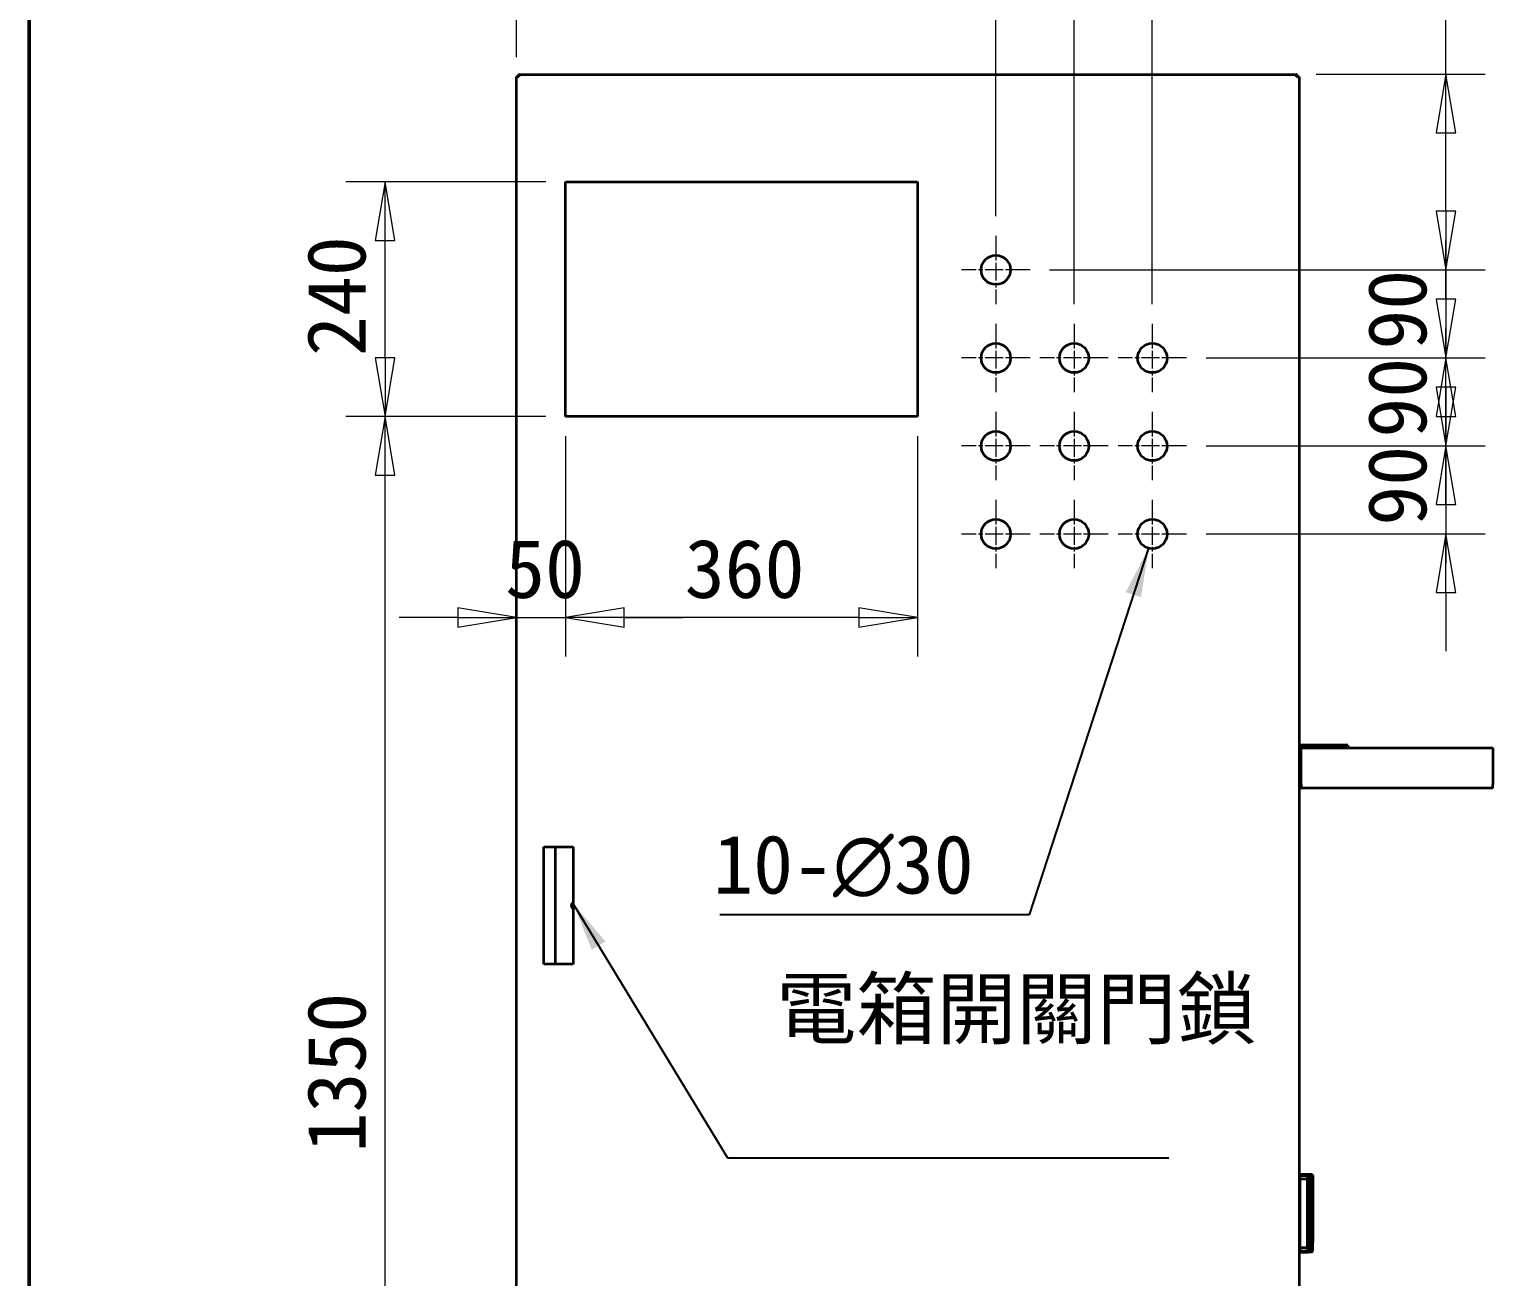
# Model space of a CAD drawing. Header units: millimetres. Extents: x 200 to 5740, y 200 to 4000.
# Drawn here: x 200 to 1696, y 1420 to 2696 of the extents above; entities that cross this region are included whole.
import ezdxf

# ---------------------------------------------------------------- set-up
doc = ezdxf.new("R2010")
doc.units = ezdxf.units.MM
doc.header["$LTSCALE"] = 20
doc.linetypes.add('CHAIN', pattern=[0.3543, 0.2362, -0.0295, 0.0591, -0.0295])
for name, color, linetype, lineweight in [('中心標記 (ISO)', 7, 'Continuous', 18), ('可見 (ISO)', 7, 'Continuous', 35), ('圖框 (ISO)', 7, 'Continuous', 50), ('標註 (ISO)', 7, 'Continuous', 18), ('符號 (ISO)', 7, 'Continuous', 25)]:
    doc.layers.add(name, color=color, linetype=linetype, lineweight=lineweight)
doc.styles.add('註記文字 (JIS)', font='kaiu.ttf')
doc.dimstyles.new('預設 (JIS)', dxfattribs={"dimscale": 20, "dimtxt": 3, "dimasz": 3, "dimexe": 2, "dimexo": 1, "dimgap": 0.8, "dimtad": 1, "dimrnd": 1e-08, "dimdsep": 46, "dimtxsty": '註記文字 (JIS)', "dimblk": 'Filled-1', "dimcen": 0.09, "dimdle": 10, "dimclrd": 256, "dimclre": 256, "dimclrt": 256, "dimadec": 0, "dimazin": 2, "dimtfac": 0.833333, "dimtmove": 0, "dimatfit": 3, "dimfxl": 0, "dimtolj": 1, "dimtzin": 0, "dimlwd": -1, "dimlwe": -1, "dimarcsym": 0})
doc.dimstyles.new('預設 (JIS)$7', dxfattribs={"dimscale": 20, "dimtxt": 3, "dimasz": 2.5, "dimexe": 2, "dimexo": 1, "dimgap": 0.8, "dimtad": 1, "dimrnd": 1e-08, "dimdsep": 46, "dimtxsty": '註記文字 (JIS)', "dimblk": 'Filled-1', "dimcen": 0.09, "dimdle": 10, "dimclrd": 256, "dimclre": 256, "dimclrt": 256, "dimadec": 0, "dimazin": 2, "dimtfac": 0.833333, "dimtmove": 0, "dimatfit": 3, "dimfxl": 0, "dimtolj": 1, "dimtzin": 0, "dimlwd": -1, "dimlwe": -1, "dimarcsym": 0})

# ---------------------------------------------------------------- blocks, each defined once
blk = doc.blocks.new('圖框 預設圖框')
at = {"layer": '圖框 (ISO)', "flags": 128}
blk.add_lwpolyline([(10, 10), (10, 200)], dxfattribs=at)
blk = doc.blocks.new('Filled-1')
at = {"color": 0}
for p, q in [((0, 0), (-1, 0.167)), ((-1, 0.167), (-1, -0.167)), ((-1, 0), (0, 0)), ((-1, -0.167), (0, 0))]:
    blk.add_line(p, q, dxfattribs=at)
at = {"color": 0, "flags": 128}
blk.add_lwpolyline([(-1, -0.167), (0, 0)], dxfattribs=at)
at = {"color": 0}
blk.add_solid([(-1, -0.167), (0, 0), (-1, 0.167), (-1, -0.167)], dxfattribs=at)
blk = doc.blocks.new('*D15')
at = {"layer": 'Defpoints', "color": 0}
for p in [(1495.6, 2649.6), (1223.1, 2449.6), (1648.3, 2449.6)]:
    blk.add_point(p, dxfattribs=at)
at = {"layer": '標註 (ISO)'}
for p, q in [((1648.3, 2649.6), (1648.3, 2857.6)), ((1515.6, 2649.6), (1688.3, 2649.6)), ((1648.3, 2509.6), (1648.3, 2589.6)), ((1243.1, 2449.6), (1688.3, 2449.6))]:
    blk.add_line(p, q, dxfattribs=at)
at = {"layer": '標註 (ISO)', "xscale": 60, "yscale": 60, "zscale": 60}
for p, rotation in [((1648.3, 2649.6), 90), ((1648.3, 2449.6), 270)]:
    blk.add_blockref('Filled-1', p, dxfattribs=dict(at, rotation=rotation))
at = {"layer": '標註 (ISO)', "insert": (1568.3, 2725.6), "char_height": 60, "attachment_point": 1, "rotation": 90, "style": '註記文字 (JIS)'}
blk.add_mtext('\\A1;200', dxfattribs=at)
blk = doc.blocks.new('*D16')
at = {"layer": 'Defpoints', "color": 0}
for p in [(1188.1, 2762.9), (698.1, 2647.1), (1188.1, 2484.6)]:
    blk.add_point(p, dxfattribs=at)
at = {"layer": '標註 (ISO)'}
for p, q in [((698.1, 2667.1), (698.1, 2802.9)), ((1188.1, 2504.6), (1188.1, 2802.9)), ((758.1, 2762.9), (1128.1, 2762.9))]:
    blk.add_line(p, q, dxfattribs=at)
at = {"layer": '標註 (ISO)', "xscale": 60, "yscale": 60, "zscale": 60, "rotation": 180}
blk.add_blockref('Filled-1', (698.1, 2762.9), dxfattribs=at)
at = {"layer": '標註 (ISO)', "xscale": 60, "yscale": 60, "zscale": 60}
blk.add_blockref('Filled-1', (1188.1, 2762.9), dxfattribs=at)
at = {"layer": '標註 (ISO)', "insert": (867.3, 2842.9), "char_height": 60, "attachment_point": 1, "style": '註記文字 (JIS)'}
blk.add_mtext('\\A1;490', dxfattribs=at)
blk = doc.blocks.new('*D17')
at = {"layer": 'Defpoints', "color": 0}
for p in [(1268.1, 2762.9), (1188.1, 2484.6), (1268.1, 2394.6)]:
    blk.add_point(p, dxfattribs=at)
at = {"layer": '標註 (ISO)'}
for p, q in [((1188.1, 2504.6), (1188.1, 2802.9)), ((1268.1, 2414.6), (1268.1, 2802.9)), ((1128.1, 2762.9), (1068.1, 2762.9)), ((1188.1, 2762.9), (1268.1, 2762.9)), ((1328.1, 2762.9), (1388.1, 2762.9))]:
    blk.add_line(p, q, dxfattribs=at)
at = {"layer": '標註 (ISO)', "xscale": 60, "yscale": 60, "zscale": 60}
blk.add_blockref('Filled-1', (1188.1, 2762.9), dxfattribs=at)
at = {"layer": '標註 (ISO)', "xscale": 60, "yscale": 60, "zscale": 60, "rotation": 180}
blk.add_blockref('Filled-1', (1268.1, 2762.9), dxfattribs=at)
at = {"layer": '標註 (ISO)', "insert": (1191, 2842.9), "char_height": 60, "attachment_point": 1, "style": '註記文字 (JIS)'}
blk.add_mtext('\\A1;80', dxfattribs=at)
blk = doc.blocks.new('*D18')
at = {"layer": 'Defpoints', "color": 0}
for p in [(1348.1, 2762.9), (1268.1, 2394.6), (1348.1, 2394.6)]:
    blk.add_point(p, dxfattribs=at)
at = {"layer": '標註 (ISO)'}
for p, q in [((1268.1, 2414.6), (1268.1, 2802.9)), ((1348.1, 2414.6), (1348.1, 2802.9)), ((1208.1, 2762.9), (1148.1, 2762.9)), ((1268.1, 2762.9), (1348.1, 2762.9)), ((1408.1, 2762.9), (1468.1, 2762.9))]:
    blk.add_line(p, q, dxfattribs=at)
at = {"layer": '標註 (ISO)', "xscale": 60, "yscale": 60, "zscale": 60}
blk.add_blockref('Filled-1', (1268.1, 2762.9), dxfattribs=at)
at = {"layer": '標註 (ISO)', "xscale": 60, "yscale": 60, "zscale": 60, "rotation": 180}
blk.add_blockref('Filled-1', (1348.1, 2762.9), dxfattribs=at)
at = {"layer": '標註 (ISO)', "insert": (1271, 2842.9), "char_height": 60, "attachment_point": 1, "style": '註記文字 (JIS)'}
blk.add_mtext('\\A1;80', dxfattribs=at)
blk = doc.blocks.new('*D61')
at = {"layer": 'Defpoints', "color": 0}
for p in [(1223.1, 2449.6), (1383.1, 2359.6), (1648.3, 2359.6)]:
    blk.add_point(p, dxfattribs=at)
at = {"layer": '標註 (ISO)'}
for p, q in [((1648.3, 2509.6), (1648.3, 2569.6)), ((1243.1, 2449.6), (1688.3, 2449.6)), ((1648.3, 2449.6), (1648.3, 2359.6)), ((1403.1, 2359.6), (1688.3, 2359.6)), ((1648.3, 2299.6), (1648.3, 2239.6))]:
    blk.add_line(p, q, dxfattribs=at)
at = {"layer": '標註 (ISO)', "xscale": 60, "yscale": 60, "zscale": 60}
for p, rotation in [((1648.3, 2449.6), 270), ((1648.3, 2359.6), 90)]:
    blk.add_blockref('Filled-1', p, dxfattribs=dict(at, rotation=rotation))
at = {"layer": '標註 (ISO)', "insert": (1568.3, 2368.1), "char_height": 60, "attachment_point": 1, "rotation": 90, "style": '註記文字 (JIS)'}
blk.add_mtext('\\A1;90', dxfattribs=at)
blk = doc.blocks.new('*D62')
at = {"layer": 'Defpoints', "color": 0}
for p in [(1383.1, 2359.6), (1648.3, 2359.6), (1383.1, 2269.6)]:
    blk.add_point(p, dxfattribs=at)
at = {"layer": '標註 (ISO)'}
for p, q in [((1648.3, 2419.6), (1648.3, 2479.6)), ((1403.1, 2359.6), (1688.3, 2359.6)), ((1648.3, 2269.6), (1648.3, 2359.6)), ((1403.1, 2269.6), (1688.3, 2269.6)), ((1648.3, 2209.6), (1648.3, 2149.6))]:
    blk.add_line(p, q, dxfattribs=at)
at = {"layer": '標註 (ISO)', "xscale": 60, "yscale": 60, "zscale": 60}
for p, rotation in [((1648.3, 2359.6), 270), ((1648.3, 2269.6), 90)]:
    blk.add_blockref('Filled-1', p, dxfattribs=dict(at, rotation=rotation))
at = {"layer": '標註 (ISO)', "insert": (1568.3, 2278.1), "char_height": 60, "attachment_point": 1, "rotation": 90, "style": '註記文字 (JIS)'}
blk.add_mtext('\\A1;90', dxfattribs=at)
blk = doc.blocks.new('*D63')
at = {"layer": 'Defpoints', "color": 0}
for p in [(1383.1, 2269.6), (1383.1, 2179.6), (1648.3, 2179.6)]:
    blk.add_point(p, dxfattribs=at)
at = {"layer": '標註 (ISO)'}
for p, q in [((1648.3, 2329.6), (1648.3, 2389.6)), ((1403.1, 2269.6), (1688.3, 2269.6)), ((1648.3, 2269.6), (1648.3, 2179.6)), ((1403.1, 2179.6), (1688.3, 2179.6)), ((1648.3, 2119.6), (1648.3, 2059.6))]:
    blk.add_line(p, q, dxfattribs=at)
at = {"layer": '標註 (ISO)', "xscale": 60, "yscale": 60, "zscale": 60}
for p, rotation in [((1648.3, 2269.6), 270), ((1648.3, 2179.6), 90)]:
    blk.add_blockref('Filled-1', p, dxfattribs=dict(at, rotation=rotation))
at = {"layer": '標註 (ISO)', "insert": (1568.3, 2188.1), "char_height": 60, "attachment_point": 1, "rotation": 90, "style": '註記文字 (JIS)'}
blk.add_mtext('\\A1;90', dxfattribs=at)
blk = doc.blocks.new('*D65')
at = {"layer": 'Defpoints', "color": 0}
for p in [(563.8, 2299.6), (748.1, 2299.6), (700.6, 949.6)]:
    blk.add_point(p, dxfattribs=at)
at = {"layer": '標註 (ISO)'}
for p, q in [((728.1, 2299.6), (523.8, 2299.6)), ((563.8, 1009.6), (563.8, 2239.6)), ((680.6, 949.6), (523.8, 949.6))]:
    blk.add_line(p, q, dxfattribs=at)
at = {"layer": '標註 (ISO)', "xscale": 60, "yscale": 60, "zscale": 60}
for p, rotation in [((563.8, 2299.6), 90), ((563.8, 949.6), 270)]:
    blk.add_blockref('Filled-1', p, dxfattribs=dict(at, rotation=rotation))
at = {"layer": '標註 (ISO)', "insert": (483.8, 1547.2), "char_height": 60, "attachment_point": 1, "rotation": 90, "style": '註記文字 (JIS)'}
blk.add_mtext('\\A1;1350', dxfattribs=at)
blk = doc.blocks.new('*D66')
at = {"layer": 'Defpoints', "color": 0}
for p in [(563.8, 2539.6), (748.1, 2539.6), (748.1, 2299.6)]:
    blk.add_point(p, dxfattribs=at)
at = {"layer": '標註 (ISO)'}
for p, q in [((728.1, 2539.6), (523.8, 2539.6)), ((563.8, 2359.6), (563.8, 2479.6)), ((728.1, 2299.6), (523.8, 2299.6))]:
    blk.add_line(p, q, dxfattribs=at)
at = {"layer": '標註 (ISO)', "xscale": 60, "yscale": 60, "zscale": 60}
for p, rotation in [((563.8, 2539.6), 90), ((563.8, 2299.6), 270)]:
    blk.add_blockref('Filled-1', p, dxfattribs=dict(at, rotation=rotation))
at = {"layer": '標註 (ISO)', "insert": (483.8, 2361.6), "char_height": 60, "attachment_point": 1, "rotation": 90, "style": '註記文字 (JIS)'}
blk.add_mtext('\\A1;240', dxfattribs=at)
blk = doc.blocks.new('*D67')
at = {"layer": 'Defpoints', "color": 0}
for p in [(748.1, 2299.6), (698.1, 2094.2), (748.1, 2094.2)]:
    blk.add_point(p, dxfattribs=at)
at = {"layer": '標註 (ISO)'}
for p, q in [((748.1, 2279.6), (748.1, 2054.2)), ((638.1, 2094.2), (578.1, 2094.2)), ((698.1, 2094.2), (748.1, 2094.2)), ((808.1, 2094.2), (868.1, 2094.2))]:
    blk.add_line(p, q, dxfattribs=at)
at = {"layer": '標註 (ISO)', "xscale": 60, "yscale": 60, "zscale": 60}
blk.add_blockref('Filled-1', (698.1, 2094.2), dxfattribs=at)
at = {"layer": '標註 (ISO)', "xscale": 60, "yscale": 60, "zscale": 60, "rotation": 180}
blk.add_blockref('Filled-1', (748.1, 2094.2), dxfattribs=at)
at = {"layer": '標註 (ISO)', "insert": (686.5, 2174.2), "char_height": 60, "attachment_point": 1, "style": '註記文字 (JIS)'}
blk.add_mtext('\\A1;50', dxfattribs=at)
blk = doc.blocks.new('*D68')
at = {"layer": 'Defpoints', "color": 0}
for p in [(748.1, 2299.6), (1108.1, 2299.6), (748.1, 2094.2)]:
    blk.add_point(p, dxfattribs=at)
at = {"layer": '標註 (ISO)'}
for p, q in [((748.1, 2279.6), (748.1, 2054.2)), ((1108.1, 2279.6), (1108.1, 2054.2)), ((1048.1, 2094.2), (808.1, 2094.2))]:
    blk.add_line(p, q, dxfattribs=at)
at = {"layer": '標註 (ISO)', "xscale": 60, "yscale": 60, "zscale": 60, "rotation": 180}
blk.add_blockref('Filled-1', (748.1, 2094.2), dxfattribs=at)
at = {"layer": '標註 (ISO)', "xscale": 60, "yscale": 60, "zscale": 60}
blk.add_blockref('Filled-1', (1108.1, 2094.2), dxfattribs=at)
at = {"layer": '標註 (ISO)', "insert": (870.1, 2174.2), "char_height": 60, "attachment_point": 1, "style": '註記文字 (JIS)'}
blk.add_mtext('\\A1;360', dxfattribs=at)

msp = doc.modelspace()

# ---------------------------------------------------------------- linework, layer by layer
at = {"layer": '中心標記 (ISO)', "linetype": 'CHAIN', "ltscale": 3.889126}
for p, q in [((1188.135, 2484.57), (1188.135, 2414.57)), ((1223.135, 2449.57), (1153.135, 2449.57)), ((1188.135, 2394.57), (1188.135, 2324.57)), ((1268.135, 2394.57), (1268.135, 2324.57)), ((1348.135, 2394.57), (1348.135, 2324.57)), ((1223.135, 2359.57), (1153.135, 2359.57)), ((1303.135, 2359.57), (1233.135, 2359.57)), ((1383.135, 2359.57), (1313.135, 2359.57)), ((1188.135, 2304.57), (1188.135, 2234.57)), ((1268.135, 2304.57), (1268.135, 2234.57)), ((1348.135, 2304.57), (1348.135, 2234.57)), ((1223.135, 2269.57), (1153.135, 2269.57)), ((1303.135, 2269.57), (1233.135, 2269.57)), ((1383.135, 2269.57), (1313.135, 2269.57)), ((1188.135, 2214.57), (1188.135, 2144.57)), ((1268.135, 2214.57), (1268.135, 2144.57)), ((1348.135, 2214.57), (1348.135, 2144.57)), ((1223.135, 2179.57), (1153.135, 2179.57)), ((1303.135, 2179.57), (1233.135, 2179.57)), ((1383.135, 2179.57), (1313.135, 2179.57))]:
    msp.add_line(p, q, dxfattribs=at)
at = {"layer": '可見 (ISO)'}
for p, q in [((700.635, 2649.57), (700.206, 2649.57)), ((700.206, 2647.57), (700.206, 2649.57)), ((700.635, 2649.57), (1495.635, 2649.57)), ((700.635, 2649.57), (700.635, 2647.07)), ((1495.635, 2647.07), (1495.635, 2649.57)), ((1496.065, 2649.57), (1495.635, 2649.57)), ((1496.065, 2647.57), (1496.065, 2649.57)), ((700.135, 2647.499), (698.135, 2647.499)), ((698.135, 2647.499), (698.135, 2647.07)), ((698.135, 952.07), (698.135, 2647.07)), ((700.635, 2647.07), (698.135, 2647.07)), ((700.135, 2647.499), (700.565, 2647.07)), ((700.135, 2647.07), (700.135, 2647.499)), ((700.135, 2647.099), (700.282, 2647.07)), ((700.206, 2647.57), (700.635, 2647.14)), ((700.635, 2647.57), (700.206, 2647.57)), ((700.636, 2647.422), (700.606, 2647.568)), ((1495.665, 2647.57), (1495.635, 2647.423)), ((1496.065, 2647.57), (1495.635, 2647.14)), ((1495.635, 2647.57), (1496.065, 2647.57)), ((1498.135, 2647.07), (1495.635, 2647.07)), ((1496.135, 2647.499), (1495.706, 2647.07)), ((1495.988, 2647.07), (1496.134, 2647.099)), ((1496.135, 2647.07), (1496.135, 2647.499)), ((1496.135, 2647.499), (1498.135, 2647.499)), ((1498.135, 2647.07), (1498.135, 2647.499)), ((1498.135, 2647.07), (1498.135, 952.07)), ((748.135, 2299.57), (748.135, 2539.57)), ((748.135, 2539.57), (1108.135, 2539.57)), ((1108.135, 2539.57), (1108.135, 2299.57)), ((1108.135, 2299.57), (748.135, 2299.57)), ((1548.135, 1963.57), (1500.135, 1963.57)), ((1500.135, 1961.57), (1548.135, 1961.57)), ((1500.135, 1923.57), (1500.135, 1961.07)), ((1500.135, 1961.07), (1696.135, 1961.07)), ((1548.135, 1963.57), (1548.135, 1961.57)), ((1696.135, 1961.07), (1696.135, 1923.57)), ((1500.135, 1923.57), (1500.135, 1919.57)), ((1696.135, 1919.57), (1500.135, 1919.57)), ((1696.135, 1919.57), (1696.135, 1923.57)), ((726.135, 1739.57), (726.135, 1859.57)), ((726.135, 1859.57), (756.135, 1859.57)), ((738.135, 1739.57), (738.135, 1859.57)), ((756.135, 1859.57), (756.135, 1739.57)), ((756.135, 1739.57), (726.135, 1739.57)), ((1498.135, 1524.57), (1499.135, 1524.57)), ((1498.135, 1523.223), (1499.135, 1523.223)), ((1498.135, 1519.97), (1499.135, 1519.97)), ((1499.135, 1523.605), (1499.135, 1525.07)), ((1499.135, 1525.07), (1507.617, 1525.07)), ((1499.135, 1520.07), (1499.135, 1523.605)), ((1499.135, 1523.605), (1507.033, 1523.605)), ((1499.135, 1450.07), (1499.135, 1520.07)), ((1499.135, 1520.07), (1506.6, 1520.07)), ((1506.6, 1520.07), (1507.033, 1523.605)), ((1506.6, 1520.07), (1508.307, 1520.268)), ((1506.6, 1450.07), (1506.6, 1520.07)), ((1507.033, 1523.605), (1507.617, 1525.07)), ((1507.033, 1523.605), (1508.476, 1522.742)), ((1507.617, 1525.07), (1509.096, 1525.07)), ((1507.617, 1525.07), (1508.885, 1523.768)), ((1508.307, 1520.268), (1508.476, 1522.742)), ((1508.307, 1515.07), (1508.307, 1520.268)), ((1508.307, 1455.07), (1508.307, 1515.07)), ((1508.807, 1515.07), (1508.307, 1515.07)), ((1508.476, 1522.742), (1508.885, 1523.768)), ((1508.807, 1455.07), (1508.807, 1515.07)), ((1508.807, 1515.07), (1510.909, 1515.07)), ((1508.885, 1523.768), (1510.409, 1523.768)), ((1509.096, 1525.07), (1510.341, 1525.07)), ((1509.096, 1525.07), (1510.409, 1523.768)), ((1510.341, 1525.07), (1510.811, 1525.07)), ((1510.341, 1525.07), (1511.661, 1523.768)), ((1510.409, 1523.768), (1511.661, 1523.768)), ((1510.409, 1523.768), (1510.409, 1515.07)), ((1510.811, 1525.07), (1512.135, 1523.768)), ((1510.909, 1455.07), (1510.909, 1515.07)), ((1510.909, 1515.07), (1512.161, 1515.07)), ((1511.661, 1523.768), (1512.135, 1523.768)), ((1511.661, 1523.768), (1511.661, 1515.07)), ((1512.135, 1523.768), (1512.135, 1515.07)), ((1512.161, 1515.07), (1512.635, 1515.07)), ((1512.161, 1455.07), (1512.161, 1515.07)), ((1512.635, 1455.07), (1512.635, 1515.07)), ((1508.307, 1449.872), (1508.307, 1455.07)), ((1508.807, 1455.07), (1508.307, 1455.07)), ((1508.807, 1455.07), (1510.909, 1455.07)), ((1510.409, 1446.372), (1510.409, 1455.07)), ((1512.161, 1455.07), (1510.909, 1455.07)), ((1511.661, 1446.372), (1511.661, 1455.07)), ((1512.135, 1446.372), (1512.135, 1455.07)), ((1512.635, 1455.07), (1512.161, 1455.07)), ((1499.135, 1450.169), (1498.135, 1450.169)), ((1498.135, 1446.917), (1499.135, 1446.917)), ((1498.135, 1445.57), (1499.135, 1445.57)), ((1499.135, 1446.534), (1499.135, 1450.07)), ((1499.135, 1450.07), (1506.6, 1450.07)), ((1499.135, 1445.07), (1499.135, 1446.534)), ((1499.135, 1446.534), (1507.033, 1446.534)), ((1499.135, 1445.07), (1507.617, 1445.07)), ((1507.033, 1446.534), (1506.6, 1450.07)), ((1506.6, 1450.07), (1508.307, 1449.872)), ((1507.033, 1446.534), (1508.476, 1447.397)), ((1507.617, 1445.07), (1507.033, 1446.534)), ((1507.617, 1445.07), (1508.885, 1446.372)), ((1509.096, 1445.07), (1507.617, 1445.07)), ((1508.476, 1447.397), (1508.307, 1449.872)), ((1508.885, 1446.372), (1508.476, 1447.397)), ((1510.409, 1446.372), (1508.885, 1446.372)), ((1509.096, 1445.07), (1510.409, 1446.372)), ((1510.341, 1445.07), (1509.096, 1445.07)), ((1510.341, 1445.07), (1511.661, 1446.372)), ((1510.811, 1445.07), (1510.341, 1445.07)), ((1511.661, 1446.372), (1510.409, 1446.372)), ((1510.811, 1445.07), (1512.135, 1446.372)), ((1512.135, 1446.372), (1511.661, 1446.372))]:
    msp.add_line(p, q, dxfattribs=at)
for centre in [(1188.135, 2449.57), (1188.135, 2359.57), (1268.135, 2359.57), (1348.135, 2359.57), (1188.135, 2269.57), (1268.135, 2269.57), (1348.135, 2269.57), (1188.135, 2179.57), (1268.135, 2179.57), (1348.135, 2179.57)]:
    msp.add_circle(centre, 15, dxfattribs=at)
for centre, radius, start, end in [((1500.135, 1959.57), 4, 90, 120), ((1500.135, 1959.57), 2, 90, 180), ((1500.135, 1923.57), 2, 180, 270), ((1500.135, 1923.57), 4, 240, 270), ((758.135, 1799.57), 4, 120, 240), ((758.135, 1799.57), 3, 131.810315, 228.189685)]:
    msp.add_arc(centre, radius, start, end, dxfattribs=at)

# ---------------------------------------------------------------- block references
at = {"xscale": 20, "yscale": 20, "zscale": 20}
msp.add_blockref('圖框 預設圖框', (0, 0), dxfattribs=at)

# ---------------------------------------------------------------- texts
at = {"layer": '符號 (ISO)', "insert": (899.231, 1871.874), "char_height": 59.99092, "width": 273.08707, "attachment_point": 1, "line_spacing_factor": 0.524921, "style": '註記文字 (JIS)'}
msp.add_mtext('10-\\fAIGDT|b0|i0;\\H60.0000;n\\f標楷體|b0|i0;\\H59.9909;30', dxfattribs=at)
at = {"layer": '符號 (ISO)', "insert": (963.789, 1724.2), "char_height": 59.99092, "width": 487.54525, "attachment_point": 1, "style": '註記文字 (JIS)'}
msp.add_mtext('\\f標楷體|b0|i0;電箱開關門鎖', dxfattribs=at)

# ---------------------------------------------------------------- dimensions: what is measured, and where the dimension line sits
at = {"layer": '標註 (ISO)'}
for base, p1, p2, angle, override, picture, middle in [((1648.269, 2449.57), (1495.635, 2649.57), (1223.135, 2449.57), 270, {"dimgap": 0.8, "dimdec": 2, "dimtol": 0, "dimlim": 0, "dimtp": 0, "dimtm": 0, "dimtdec": 2, "dimtofl": 0, "dimatfit": 2}, '*D15', (1648.269, 2783.581)), ((1268.135, 2762.903), (1188.135, 2484.57), (1268.135, 2394.57), 180, {"dimgap": 0.8, "dimdec": 2, "dimtol": 0, "dimlim": 0, "dimtp": 0, "dimtm": 0, "dimtdec": 2, "dimtofl": 1, "dimatfit": 1}, '*D17', (1228.135, 2762.903)), ((1348.135, 2762.903), (1268.135, 2394.57), (1348.135, 2394.57), 180, {"dimgap": 0.8, "dimdec": 2, "dimtol": 0, "dimlim": 0, "dimtp": 0, "dimtm": 0, "dimtdec": 2, "dimtofl": 1, "dimatfit": 1}, '*D18', (1308.135, 2762.903)), ((1648.269, 2359.57), (1223.135, 2449.57), (1383.135, 2359.57), 90, {"dimgap": 0.8, "dimdec": 2, "dimtol": 0, "dimlim": 0, "dimtp": 0, "dimtm": 0, "dimtdec": 2, "dimtofl": 1, "dimatfit": 1}, '*D61', (1648.269, 2404.57)), ((563.796, 2539.57), (748.135, 2299.57), (748.135, 2539.57), 90, {"dimgap": 0.8, "dimdec": 2, "dimtol": 0, "dimlim": 0, "dimtp": 0, "dimtm": 0, "dimtdec": 2, "dimtofl": 0, "dimatfit": 1}, '*D66', (563.796, 2419.57)), ((1648.269, 2359.57), (1383.135, 2269.57), (1383.135, 2359.57), 90, {"dimgap": 0.8, "dimdec": 2, "dimtol": 0, "dimlim": 0, "dimtp": 0, "dimtm": 0, "dimtdec": 2, "dimtofl": 1, "dimatfit": 1}, '*D62', (1648.269, 2314.57)), ((1648.269, 2179.57), (1383.135, 2269.57), (1383.135, 2179.57), 90, {"dimgap": 0.8, "dimdec": 2, "dimtol": 0, "dimlim": 0, "dimtp": 0, "dimtm": 0, "dimtdec": 2, "dimtofl": 1, "dimatfit": 1}, '*D63', (1648.269, 2224.57)), ((563.796, 2299.57), (700.635, 949.57), (748.135, 2299.57), 90, {"dimgap": 0.8, "dimdec": 2, "dimtol": 0, "dimlim": 0, "dimtp": 0, "dimtm": 0, "dimtdec": 2, "dimtofl": 0, "dimatfit": 1}, '*D65', (563.796, 1624.57)), ((748.135, 2094.196), (1108.135, 2299.57), (748.135, 2299.57), 180, {"dimgap": 0.8, "dimdec": 2, "dimtol": 0, "dimlim": 0, "dimtp": 0, "dimtm": 0, "dimtdec": 2, "dimtofl": 0, "dimatfit": 1}, '*D68', (928.135, 2094.196))]:
    dim = msp.add_linear_dim(base=base, p1=p1, p2=p2, angle=angle, dimstyle='預設 (JIS)', override=override, dxfattribs=at)
    dim.commit()
    dim.dimension.update_dxf_attribs({"geometry": picture, "text_midpoint": middle, "dimtype": 160})
for base, p1, p2, override, picture, middle in [((1188.135, 2762.903), (698.135, 2647.07), (1188.135, 2484.57), {"dimgap": 0.8, "dimdec": 2, "dimtol": 0, "dimlim": 0, "dimtp": 0, "dimtm": 0, "dimtdec": 2, "dimtofl": 0, "dimatfit": 1}, '*D16', (926.135, 2762.903)), ((748.135, 2094.196), (698.135, 2094.196), (748.135, 2299.57), {"dimgap": 0.8, "dimdec": 2, "dimse1": 1, "dimtol": 0, "dimlim": 0, "dimtp": 0, "dimtm": 0, "dimtdec": 2, "dimtofl": 1, "dimatfit": 1}, '*D67', (723.135, 2094.196))]:
    dim = msp.add_linear_dim(base=base, p1=p1, p2=p2, dimstyle='預設 (JIS)', override=override, dxfattribs=at)
    dim.commit()
    dim.dimension.update_dxf_attribs({"geometry": picture, "text_midpoint": middle, "dimtype": 160})

# ---------------------------------------------------------------- leaders
at = {"layer": '符號 (ISO)', "annotation_type": 0, "has_hookline": 1}
for points, hookline_direction, text_width in [([(1344.276, 2165.075), (1222.318, 1790.195), (1172.318, 1790.195)], 1, 266.314), ([(756.135, 1801.445), (913.789, 1541.793), (963.789, 1541.793)], 0, 401.21)]:
    msp.add_leader(points, dimstyle='預設 (JIS)$7', override={"dimgap": 0, "dimtad": 1}, dxfattribs=dict(at, hookline_direction=hookline_direction, text_width=text_width))

doc.saveas('drawing.dxf')
